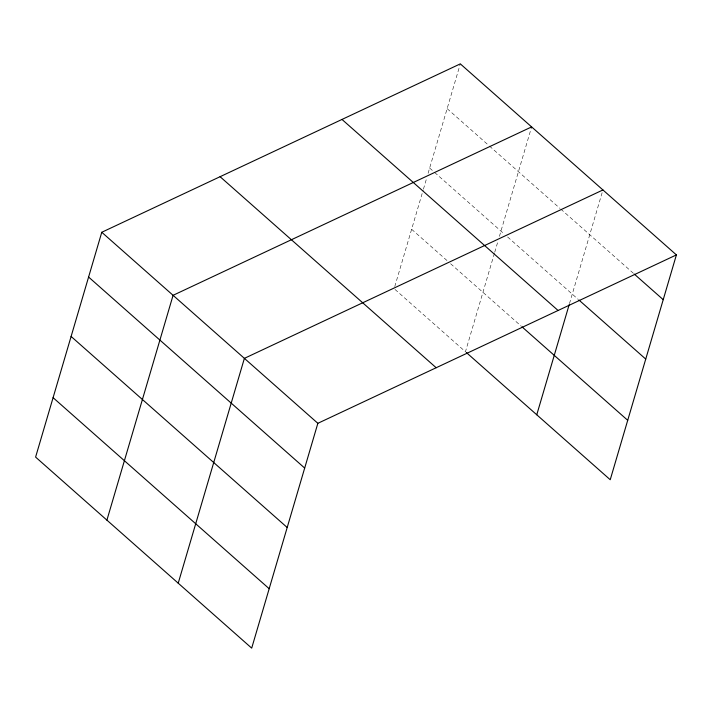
<?xml version="1.0" encoding="UTF-8"?>
<svg xmlns="http://www.w3.org/2000/svg" width="712" height="712" viewBox="0 0 712 712"><rect width="100%" height="100%" fill="white"/><g stroke="black" fill="none" stroke-linecap="round" stroke-linejoin="round"><path stroke-width="0.53" stroke-dasharray="3.56 2.67" d="M394.768 286.571L423.124 190.22M423.435 189.161L426.853 177.555M428.09 173.328L460.308 63.866M494.431 253.258L465.452 351.728L394.145 288.689M494.742 252.208L497.848 241.653M499.406 236.375L531.615 126.914M569.466 303.632L602.931 189.953M447.136 108.633L488.592 145.284M489.42 146.022L559.908 208.331M560.736 209.061L633.511 273.399M429.647 168.05L433.795 171.717M434.623 172.446L504.274 234.025M507.594 236.963L578.046 299.245M411.625 229.273L447.287 260.788M450.598 263.725L521.077 326.034"/><path stroke-width="1.07" d="M101.772 232.272L35.6 457.095L251.692 648.134L317.855 423.311L676.4 254.905L460.308 63.866L101.772 232.272L317.855 423.311M106.907 520.134L173.078 295.311L531.615 126.914M178.222 583.181L244.385 358.358L602.931 189.953M536.759 414.776L569.164 304.692M676.4 254.905L610.228 479.728L466.28 352.467M634.33 274.129L663.228 299.672M578.874 299.975L645.74 359.088M341.991 119.438L558.083 310.485M521.914 326.763L627.717 420.311M220.088 176.701L436.18 367.739M88.591 277.039L304.683 468.078M71.102 336.456L287.194 527.494M53.088 397.67L269.18 588.708"/></g></svg>
